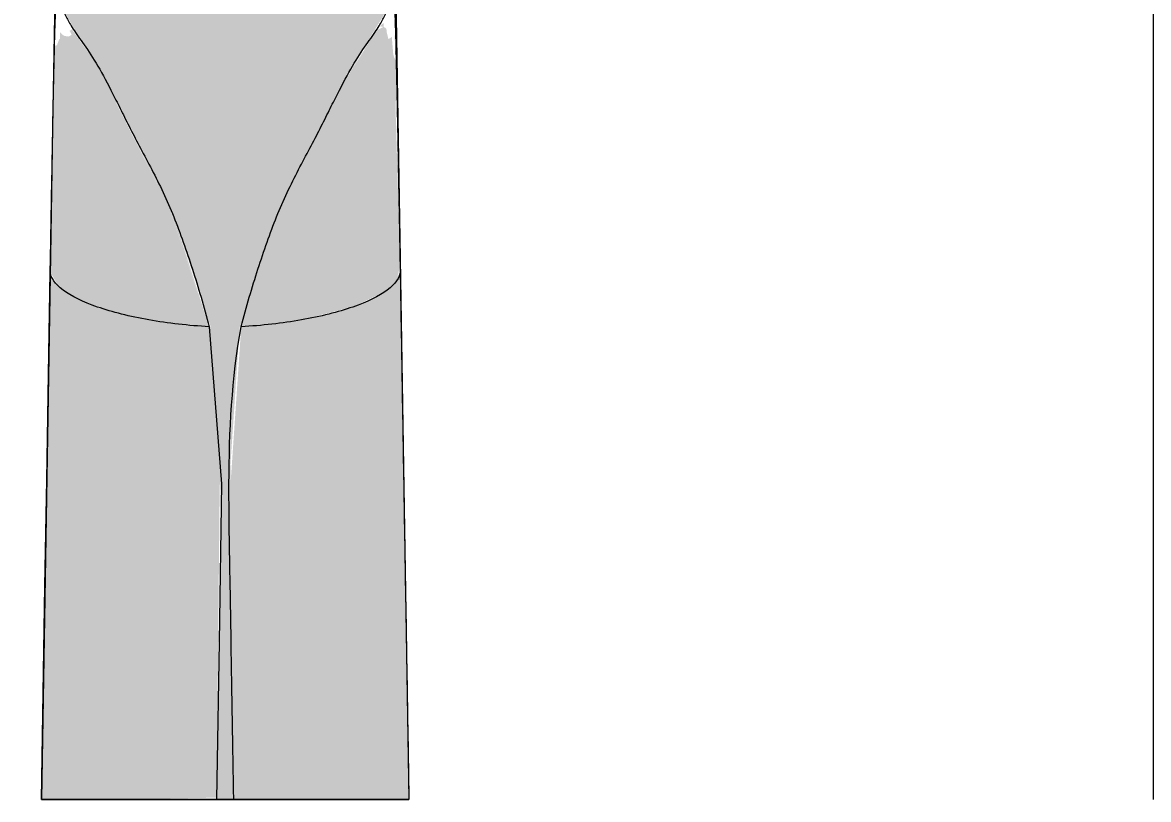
# Model space of a CAD drawing. Header units: millimetres. Extents: x 88919 to 135993, y -1987 to 12871.
# Drawn here: x 133327.5 to 133468.1, y 8800 to 8896.9 of the extents above; entities that cross this region are included whole.
import ezdxf

# ---------------------------------------------------------------- set-up
doc = ezdxf.new("R2010")
doc.units = ezdxf.units.MM
for name, color, linetype, lineweight in [('0-1', 7, 'Continuous', 9), ('A-ANNO-DIMS', 7, 'Continuous', 9), ('A-ANNO-DIMS-25', 7, 'Continuous', 9), ('A-WALL-PATT', 7, 'Continuous', 9), ('P-SANR-FIXT', 7, 'Continuous', 9)]:
    doc.layers.add(name, color=color, linetype=linetype, lineweight=lineweight)
doc.layers.add('0-2', color=7, linetype='Continuous', lineweight=9, transparency=0.7)
doc.styles.add('ISOCPEUR_3', font='isocpeur.ttf', dxfattribs={"width": 0.9, "height": 50})
doc.dimstyles.new('ISO-2_0_0_9К_Средний_округл2', dxfattribs={"dimscale": 304.8, "dimtxt": 49.799059, "dimasz": 0.123031, "dimexe": 0.098425, "dimexo": 0, "dimgap": 0, "dimtad": 1, "dimdec": 0, "dimrnd": 10, "dimzin": 0, "dimdsep": 46, "dimtxsty": 'ISOCPEUR_3', "dimblk1": 'OBLIQUE', "dimblk2": 'OBLIQUE', "dimsah": 1, "dimcen": 0.09, "dimdle": 0.098425, "dimazin": 0, "dimtfac": 1, "dimtdec": 4, "dimtix": 1, "dimtmove": 0, "dimatfit": 3, "dimfxl": 1, "dimtvp": 1, "dimtolj": 1, "dimtzin": 0, "dimarcsym": 2})

# ---------------------------------------------------------------- blocks, each defined once
blk = doc.blocks.new('смеситель для раковины - Default-30615600-Развертка 3_27-4')
at = {"layer": '0-2'}
h = blk.add_hatch(color=256, dxfattribs=at)
h.paths.add_polyline_path([(7392.06, 8855.27), (7390.82, 8914.01), (7390.77, 8913.57), (7391.81, 8869.34), (7392.06, 8855.66)])
h.paths.add_polyline_path([(7390.76, 8914.11), (7390.81, 8914.25), (7390.75, 8914.25)])
for points in [[(7372.04, 8858.99), (7377.16, 8874.14), (7385.95, 8891.55), (7390.09, 8898.29), (7390, 8898.38), (7350.01, 8898.23), (7352.37, 8894.19), (7355.16, 8889.57), (7363.62, 8872.72), (7368.24, 8858.99), (7371.85, 8858.99)], [(7368.03, 8858.99), (7363.01, 8873.94), (7353.89, 8891.91), (7350.9, 8896.1), (7350.63, 8895.9), (7350.88, 8895.43), (7350.52, 8895.2), (7350.01, 8895.27), (7349.74, 8895.41), (7349.42, 8895.75), (7349.42, 8894.88), (7349.33, 8894.89), (7349.03, 8894.1), (7348.74, 8894.06), (7348.67, 8890.87), (7348.24, 8865.74), (7349.1, 8864.26), (7350.66, 8863.06), (7352.76, 8862.01), (7355.7, 8860.99), (7360.52, 8859.84), (7367.33, 8859.05)], [(7381.6, 8800), (7392.97, 8800), (7391.83, 8865.74), (7391.15, 8864.43), (7389.33, 8863.01), (7387.34, 8862.02), (7383.67, 8860.78), (7379.56, 8859.84), (7372.04, 8858.99), (7370.54, 8836.91), (7371.11, 8800), (7381.09, 8800)], [(7356.73, 8800), (7368.97, 8800.23), (7369.38, 8841.75), (7368.03, 8858.99), (7360.52, 8859.84), (7354.12, 8861.45), (7350.58, 8863.1), (7349.1, 8864.26), (7348.64, 8864.7), (7348.2, 8865.52), (7347.15, 8800), (7356.08, 8800)], [(7369.1, 8800), (7371.11, 8800), (7370.7, 8841.84), (7371.85, 8858.99), (7368.04, 8858.99), (7369.53, 8836.91), (7369.05, 8800)], [(7368.97, 8800), (7368.97, 8800), (7368.97, 8800)]]:
    blk.add_hatch(color=256, dxfattribs=at).paths.add_polyline_path(points)
h = blk.add_hatch(color=256, dxfattribs=at)
h.paths.add_polyline_path([(7391.24, 8893.08), (7391.1, 8892.11), (7391.22, 8892.95)])
h.paths.add_polyline_path([(7372.04, 8858.99), (7379.56, 8859.84), (7386.05, 8861.49), (7389.67, 8863.21), (7391.15, 8864.43), (7391.43, 8864.7), (7391.86, 8866.56), (7391.3, 8886.46), (7391.35, 8887.37), (7391.38, 8892.11), (7391.08, 8892.73), (7391, 8893.15), (7390.88, 8894.62), (7390.88, 8895.15), (7390.4, 8894.88), (7390.33, 8895.24), (7390.19, 8895.77), (7390.17, 8896.13), (7390, 8896.31), (7389.8, 8896.39), (7388.88, 8895.95), (7384.71, 8889.17), (7376.46, 8872.72), (7372.14, 8859.31)])
h.paths.add_polyline_path([(7389.8, 8896.39), (7389.8, 8896.87), (7389.31, 8896.5)])
h = blk.add_hatch(color=256, dxfattribs=at)
h.paths.add_polyline_path([(7368.04, 8858.99), (7363.02, 8873.94), (7363.95, 8871.67), (7368.04, 8858.99)])
h.paths.add_polyline_path([(7358.2, 8883.7), (7353.09, 8893.12), (7355.16, 8889.56), (7357.69, 8884.68)])
h = blk.add_hatch(color=256, dxfattribs=at)
h.paths.add_polyline_path([(7374.59, 8866.9), (7377.16, 8874.14), (7376.11, 8871.64), (7374.88, 8867.82)])
h.paths.add_polyline_path([(7382.21, 8884.33), (7387.21, 8893.44), (7384.71, 8889.17), (7382.79, 8885.46)])
at = {"layer": '0-1'}
for p, q in [((7348.93, 8910.55), (7348.49, 8883.84)), ((7391.15, 8910.55), (7391.57, 8885)), ((7391.57, 8885), (7391.86, 8867.51)), ((7348.49, 8883.84), (7348.22, 8867.82)), ((7348.22, 8867.82), (7347.1, 8800)), ((7391.86, 8867.51), (7392.97, 8800))]:
    blk.add_line(p, q, dxfattribs=at)
at = {"layer": 'P-SANR-FIXT'}
for p, q in [((7347.1, 8800), (7347.1, 8800)), ((7371.11, 8800), (7368.97, 8800)), ((7392.97, 8800), (7392.97, 8800))]:
    blk.add_line(p, q, dxfattribs=at)
at = {"layer": 'P-SANR-FIXT', "flags": 128}
for points in [[(7347.1, 8800), (7347.32, 8813.3), (7347.54, 8826.6), (7347.76, 8839.9), (7347.98, 8853.09), (7348.2, 8865.85)], [(7368.04, 8858.99), (7369.57, 8839.37), (7369.29, 8819.68), (7368.97, 8800)], [(7368.97, 8800), (7362.18, 8800), (7356.08, 8800), (7351.27, 8800), (7348.18, 8800), (7347.1, 8800)]]:
    blk.add_lwpolyline(points, dxfattribs=at)
at = {"layer": 'P-SANR-FIXT'}
for points, knots in [([(7348.57, 8886.4), (7348.57, 8886.53), (7348.59, 8887.1), (7348.6, 8888.02), (7348.63, 8889.1), (7348.64, 8889.95), (7348.66, 8890.63), (7348.67, 8891.14), (7348.68, 8891.66), (7348.7, 8892.36), (7348.72, 8893.21), (7348.74, 8894.2), (7348.76, 8895.1), (7348.79, 8895.93), (7348.81, 8896.71), (7348.84, 8897.41), (7348.86, 8898), (7348.88, 8898.49), (7348.91, 8899.02), (7348.92, 8899.28), (7348.93, 8899.4)], [0.4178181, 0.4178181, 0.4178181, 0.4178181, 0.4285714, 0.4642857, 0.5, 0.5357143, 0.5535714, 0.5714286, 0.5892857, 0.6071429, 0.6428571, 0.6785714, 0.7142857, 0.75, 0.7857143, 0.8214286, 0.8571429, 0.8928571, 0.9285714, 1, 1, 1, 1]), ([(7391.14, 8899.4), (7391.15, 8899.25), (7391.16, 8899.01), (7391.18, 8898.65), (7391.19, 8898.35), (7391.21, 8898.07), (7391.22, 8897.8), (7391.24, 8897.51), (7391.25, 8897.22), (7391.26, 8896.95), (7391.26, 8896.65), (7391.28, 8896.23), (7391.29, 8895.65), (7391.32, 8894.8), (7391.34, 8893.73), (7391.37, 8892.43), (7391.41, 8890.96), (7391.44, 8889.28), (7391.47, 8888.04), (7391.48, 8887.37)], [0, 0, 0, 0, 0.0833333, 0.125, 0.1666667, 0.2083333, 0.25, 0.2916667, 0.3125, 0.3333333, 0.3541667, 0.375, 0.4166667, 0.4583333, 0.5, 0.5416667, 0.5833333, 0.625, 0.6666667, 0.6666667, 0.6666667, 0.6666667]), ([(7349.93, 8898.38), (7349.96, 8898.16), (7350.2, 8897.58), (7350.98, 8896.22), (7352.37, 8894.27), (7354.14, 8891.65), (7355.67, 8888.75), (7357.05, 8885.99), (7358.17, 8883.74), (7359.45, 8881.29), (7360.88, 8878.63), (7362.32, 8875.77), (7363.64, 8872.75), (7364.82, 8869.57), (7366.34, 8865.1), (7367.38, 8861.5), (7368.03, 8858.99)], [0, 0, 0, 0, 0.1, 0.2, 0.3, 0.4, 0.5, 0.55, 0.6, 0.65, 0.7, 0.75, 0.8, 0.85, 0.9, 1, 1, 1, 1]), ([(7372.04, 8858.99), (7372.69, 8861.5), (7373.74, 8865.1), (7375.26, 8869.57), (7376.44, 8872.75), (7377.76, 8875.77), (7379.2, 8878.63), (7380.62, 8881.29), (7381.91, 8883.74), (7383.02, 8885.99), (7384.41, 8888.75), (7385.94, 8891.65), (7387.7, 8894.27), (7389.09, 8896.22), (7389.88, 8897.58), (7390.11, 8898.16), (7390.14, 8898.38)], [0, 0, 0, 0, 0.1, 0.15, 0.2, 0.25, 0.3, 0.35, 0.4, 0.45, 0.5, 0.6, 0.7, 0.8, 0.9, 1, 1, 1, 1]), ([(7348.53, 8884.01), (7348.53, 8884.51), (7348.55, 8885.32), (7348.57, 8886.09), (7348.57, 8886.4)], [0.35714286, 0.35714286, 0.35714286, 0.35714286, 0.39285714, 0.41781813, 0.41781813, 0.41781813, 0.41781813]), ([(7391.51, 8886.01), (7391.53, 8885.06), (7391.58, 8882.53), (7391.63, 8879.68), (7391.66, 8877.87)], [0.6942837, 0.6942837, 0.6942837, 0.6942837, 0.75, 0.8333333, 0.8333333, 0.8333333, 0.8333333]), ([(7348.2, 8865.85), (7348.25, 8868.65), (7348.34, 8873.95), (7348.45, 8879.9), (7348.51, 8883.02), (7348.53, 8884.01)], [0, 0, 0, 0, 0.1428571, 0.2857143, 0.3571429, 0.3571429, 0.3571429, 0.3571429]), ([(7368.04, 8858.99), (7366.75, 8859.06), (7364.18, 8859.27), (7360.47, 8859.81), (7357.05, 8860.54), (7353.02, 8861.72), (7349.37, 8863.53), (7348.24, 8865.09), (7348.2, 8865.85)], [0, 0, 0, 0, 0.125, 0.25, 0.375, 0.5, 0.75, 1, 1, 1, 1]), ([(7391.88, 8865.85), (7391.8, 8864.34), (7388.51, 8861.91), (7380.84, 8859.99), (7375.89, 8859.27), (7373.33, 8859.06), (7372.04, 8858.99)], [0, 0, 0, 0, 0.5, 0.75, 0.875, 1, 1, 1, 1]), ([(7391.88, 8865.85), (7391.94, 8862.31), (7392.03, 8856.96), (7392.15, 8849.76), (7392.24, 8844.32), (7392.33, 8838.82), (7392.42, 8833.28), (7392.51, 8827.71), (7392.61, 8822.16), (7392.7, 8816.62), (7392.82, 8809.23), (7392.91, 8803.69), (7392.97, 8800)], [0, 0, 0, 0, 0.166667, 0.25, 0.333333, 0.416667, 0.5, 0.583333, 0.666667, 0.75, 0.833333, 1, 1, 1, 1]), ([(7371.11, 8800), (7371, 8806.56), (7370.84, 8816.4), (7370.62, 8829.53), (7370.38, 8842.65), (7370.85, 8852.52), (7372.04, 8858.99)], [-1, -1, -1, -1, -0.666667, -0.5, -0.333333, 0, 0, 0, 0]), ([(7347.1, 8800), (7347.12, 8800), (7347.77, 8800), (7350.04, 8800), (7352.31, 8800), (7355.15, 8800), (7358.43, 8800), (7362.1, 8800), (7365.53, 8800), (7368.49, 8800), (7371.91, 8800), (7376, 8800), (7380.04, 8800), (7382.85, 8800), (7384.87, 8800), (7386.72, 8800), (7388.84, 8800), (7391.93, 8800), (7392.95, 8800), (7392.97, 8800)], [0, 0, 0, 0, 0.111111, 0.166667, 0.222222, 0.277778, 0.333333, 0.388889, 0.444444, 0.479167, 0.513889, 0.583333, 0.652778, 0.6875, 0.722222, 0.756944, 0.791667, 0.861111, 1, 1, 1, 1]), ([(7347.1, 8800), (7347.12, 8800), (7347.77, 8800), (7350.04, 8800), (7352.31, 8800), (7355.15, 8800), (7358.43, 8800), (7362.1, 8800), (7365.53, 8800), (7368.49, 8800), (7371.91, 8800), (7376, 8800), (7380.04, 8800), (7382.85, 8800), (7384.87, 8800), (7386.72, 8800), (7388.84, 8800), (7391.93, 8800), (7392.95, 8800), (7392.97, 8800)], [0, 0, 0, 0, 0.111111, 0.166667, 0.222222, 0.277778, 0.333333, 0.388889, 0.444444, 0.479167, 0.513889, 0.583333, 0.652778, 0.6875, 0.722222, 0.756944, 0.791667, 0.861111, 1, 1, 1, 1]), ([(7358.5, 8800), (7359.65, 8800), (7362.1, 8800), (7365.53, 8800), (7367.81, 8800), (7368.8, 8800), (7368.95, 8800)], [0.3333333, 0.3333333, 0.3333333, 0.3333333, 0.3888889, 0.4444444, 0.4791667, 0.4852389, 0.4852389, 0.4852389, 0.4852389]), ([(7368.96, 8800), (7369.65, 8800), (7372.06, 8800), (7376, 8800), (7379.55, 8800), (7381.29, 8800), (7381.58, 8800)], [0.4852907, 0.4852907, 0.4852907, 0.4852907, 0.5138889, 0.5833333, 0.6527778, 0.6666667, 0.6666667, 0.6666667, 0.6666667]), ([(7381.61, 8800), (7382.03, 8800), (7383.13, 8800), (7384.87, 8800), (7386.72, 8800), (7388.84, 8800), (7390.52, 8800), (7391.4, 8800), (7391.62, 8800)], [0.6671979, 0.6671979, 0.6671979, 0.6671979, 0.6875, 0.7222222, 0.7569444, 0.7916667, 0.8611111, 0.8888889, 0.8888889, 0.8888889, 0.8888889])]:
    blk.add_open_spline(points, degree=3, knots=knots, dxfattribs=at)
for points in [[(7391.48, 8887.37), (7391.49, 8886.94), (7391.5, 8886.48), (7391.51, 8886.01)], [(7391.66, 8877.87), (7391.73, 8874.26), (7391.8, 8870.27), (7391.88, 8865.85)], [(7347.1, 8800), (7347.12, 8800), (7347.4, 8800), (7347.97, 8800)], [(7348.46, 8800), (7348.91, 8800), (7350.04, 8800), (7352.31, 8800), (7355.15, 8800), (7357.34, 8800), (7358.5, 8800)], [(7384.01, 8800), (7380.31, 8800), (7375.74, 8800), (7371.11, 8800)], [(7392.97, 8800), (7392.98, 8800), (7392.23, 8800), (7389.11, 8800), (7385.86, 8800), (7384.01, 8800)], [(7392.11, 8800), (7392.68, 8800), (7392.96, 8800), (7392.97, 8800)]]:
    blk.add_open_spline(points, degree=3, dxfattribs=at)
blk = doc.blocks.new('DIMBLOCK58-Развертка 3_27-4')
at = {"layer": 'A-ANNO-DIMS-25'}
for p, q in [((131832.79, 10200), (131832.79, 8156.96)), ((131832.79, 8186.96), (131832.79, 10200)), ((134062.79, 8400), (134062.79, 8156.96)), ((134062.79, 8186.96), (134062.79, 8400)), ((131802.79, 8186.96), (134062.79, 8186.96))]:
    blk.add_line(p, q, dxfattribs=at)
at = {"layer": 'A-ANNO-DIMS-25', "lineweight": 20}
for p, q in [((131832.79, 8186.96), (131851.54, 8205.71)), ((134062.79, 8186.96), (134081.54, 8205.71)), ((131832.79, 8186.96), (131814.04, 8168.21)), ((134062.79, 8186.96), (134044.04, 8168.21))]:
    blk.add_line(p, q, dxfattribs=at)
at = {"layer": 'A-ANNO-DIMS-25', "color": 0, "insert": (132884.58, 8252.28), "char_height": 50, "width": 151.6956, "attachment_point": 1, "line_spacing_factor": 1.149209, "style": 'ISOCPEUR_3'}
blk.add_mtext('2230', dxfattribs=at)
blk = doc.blocks.new('_Oblique')
at = {"color": 0, "linetype": 'ByBlock', "lineweight": -2}
blk.add_line((-0.5, -0.5), (0.5, 0.5), dxfattribs=at)

msp = doc.modelspace()

# ---------------------------------------------------------------- hatches: boundary and pattern name
at = {"layer": 'A-WALL-PATT'}
h = msp.add_hatch(dxfattribs=at)
h.set_pattern_fill('FP_28', color=256, style=0, pattern_type=2)
h.set_pattern_definition([(90, (134068.3, 8400), (-600, 4e-14), []), (180, (134068.3, 8400), (-7e-14, -600), [])])
h.paths.add_polyline_path([(133379.37, 8400), (133844.61, 8400), (133853.96, 8565.01), (133859.61, 8670), (134039.61, 8670), (134049.47, 8488.94), (134054.61, 8400), (134062.79, 8400), (134062.79, 10200), (131843.79, 10200), (131843.79, 8535), (132237.29, 8535), (132222.85, 8543.36), (132220.18, 8544.95), (132202.48, 8559.45), (132186.47, 8575.83), (132172.58, 8594.88), (132161.75, 8614.93), (132152.71, 8639.06), (132147.5, 8662.12), (132145.37, 8689.25), (132145.17, 9010.15), (132160.17, 9010.15), (132160.33, 8689.23), (132161.75, 8667.45), (132168.59, 8638.5), (132176.52, 8617.66), (132187.35, 8599.41), (132199.68, 8582.91), (132215.35, 8567.5), (132231.09, 8555.77), (132248.15, 8545.74), (132267.53, 8537.92), (132277.81, 8535), (132353.61, 8535.03), (132355.11, 8535.34), (132374.35, 8542.04), (132392.66, 8551.32), (132411.03, 8564.25), (132424.85, 8576.72), (132439.33, 8594.1), (132449.41, 8609.58), (132458.43, 8628.36), (132465.32, 8650.05), (132468.89, 8668.45), (132470.22, 8689.25), (132470.22, 9124), (132453.27, 9124), (132451.72, 9125.19), (132451.67, 9125.6), (132451.67, 9174.4), (132452.85, 9175.95), (132453.27, 9176), (132466.04, 9176.15), (132465.87, 9185.75), (132466.17, 9189.75), (132465.67, 9189.75), (132465.67, 9395.75), (132489.67, 9395.75), (132489.47, 9189.75), (132489.17, 9189.75), (132489.17, 9188.75), (132489.47, 9185.75), (132489.47, 9176), (132502.48, 9175.95), (132503.2, 9175.53), (132503.67, 9174.4), (132503.61, 9125.19), (132502.87, 9124.21), (132502.07, 9124), (132485.22, 9124), (132484.96, 8685.25), (132483.77, 8666.54), (132479.44, 8644.23), (132472.13, 8622.3), (132462.5, 8602.27), (132449.51, 8582.56), (132435.56, 8566.24), (132418.88, 8551.24), (132398.6, 8537.66), (132393.34, 8535), (132743.67, 8535), (132743.67, 8400), (133376.49, 8400)])
h.paths.add_polyline_path([(133331.9, 8893.66), (133332.08, 8893.94), (133332.21, 8894.88), (133332.48, 8894.99), (133332.63, 8895.29), (133332.63, 8895.72), (133333.33, 8895.21), (133333.67, 8895.48), (133333.33, 8896.05), (133333.87, 8896.12), (133332.75, 8898.93), (133332.84, 8907.13), (133332.6, 8907.13), (133332.39, 8906.23), (133332.22, 8906.33), (133332.07, 8910.54), (133331.8, 8901.16), (133331.73, 8894.58), (133331.89, 8893.7)])
h.paths.add_polyline_path([(133368.39, 8446), (133323.39, 8446), (133323.39, 8523.95), (133318.75, 8530), (133314.75, 8539.65), (133313.39, 8550), (133314.75, 8560.35), (133318.75, 8570), (133323.39, 8576.05), (133323.39, 8635), (133032.83, 8635), (133032.83, 8800), (133329.89, 8800), (133331.67, 8890.7), (133331.68, 8891.14), (133331.65, 8902.74), (133332.26, 8922.01), (133332.98, 8943.03), (133332.7, 8942.1), (133332.82, 8944.83), (133333.03, 8945.02), (133333.03, 8945.54), (133372.62, 8945.27), (133373.07, 8930.78), (133374.4, 8882.37), (133375.96, 8800), (133672.83, 8800), (133672.83, 8635), (133383.39, 8635), (133383.39, 8576.05), (133388.03, 8570), (133392.03, 8560.35), (133393.39, 8550), (133392.03, 8539.65), (133388.03, 8530), (133383.39, 8523.95), (133383.39, 8446), (133374.6, 8446)])
h.paths.add_polyline_path([(133373.54, 8883.58), (133374.27, 8887.37), (133374.01, 8886.21), (133373.74, 8884.71)])
h.paths.add_polyline_path([(133373.72, 8892.45), (133374.13, 8893.69), (133373.51, 8909.28), (133373.03, 8908.4), (133372.74, 8904.79), (133372.67, 8904.49), (133372.79, 8898.1), (133372.1, 8896.59), (133372.79, 8896.82), (133372.84, 8896.29), (133372.88, 8895.98), (133373.18, 8895.96), (133373.37, 8896.13), (133373.4, 8895.15), (133373.59, 8894.87), (133373.83, 8894.87), (133373.74, 8892.59)])
h.paths.add_polyline_path([(133371.78, 8896.12), (133372.04, 8896.51), (133371.92, 8896.39), (133371.83, 8896.22)])
h.paths.add_polyline_path([(133332.08, 8912.51), (133332.57, 8913.03), (133332.1, 8913.87), (133332.08, 8912.9)])
h.paths.add_polyline_path([(133373.57, 8912.51), (133373.28, 8913.27), (133373.28, 8912.93), (133373.51, 8912.58)])
h.paths.add_polyline_path([(133373.22, 8913.9), (133373.54, 8914.25), (133373.31, 8914.18), (133373.22, 8913.97)])
h.paths.add_polyline_path([(133332.53, 8914.56), (133332.36, 8914.74), (133332.43, 8914.59)])
h.paths.add_polyline_path([(133332.57, 8914.85), (133332.43, 8915.15), (133332.12, 8915.22), (133332.14, 8914.93), (133332.43, 8914.88)])
h.paths.add_polyline_path([(133332.37, 8939.72), (133332.47, 8943.73), (133332.4, 8940.5)])
h.paths.add_polyline_path([(132302.28, 8952.19), (132290.75, 8952.25), (132290.7, 8952.25), (132290.7, 9015), (132267.67, 9015), (132267.67, 9024), (132187.67, 9024), (132187.67, 9015), (132164.17, 9015), (132164.17, 9010.65), (132156.05, 9010.44), (132156.05, 9010.27), (132149.48, 9010.42), (132149.43, 9010.65), (132141.17, 9010.65), (132141.17, 9015), (132117.67, 9015), (132117.41, 9024), (132116.67, 9024), (132116.8, 9076), (132117.67, 9076), (132117.67, 9085), (132144.67, 9085), (132144.67, 9091.5), (132145.17, 9092), (132160.17, 9092), (132160.67, 9091.5), (132160.67, 9085), (132187.67, 9085), (132187.67, 9076), (132267.67, 9076), (132267.67, 9085), (132337.67, 9084.85), (132337.93, 9076), (132338.67, 9076), (132338.59, 9023.97), (132337.67, 9023.97), (132337.67, 9015), (132334.62, 9015), (132334.63, 8952.25), (132334.46, 8952.19), (132323.05, 8952.19)])
h.paths.add_polyline_path([(132302.28, 8968.48), (132323.95, 8968.64), (132324.69, 8969.17), (132325.11, 8969.98), (132325.16, 8970.43), (132324.95, 8991.49), (132324.36, 8992.18), (132323.51, 8992.53), (132323.05, 8992.53), (132323.05, 8992.07), (132302.28, 8992.07), (132302.28, 8992.56), (132301.23, 8992.32), (132300.63, 8991.87), (132300.22, 8991.06), (132300.16, 8990.61), (132300.38, 8969.55), (132301.23, 8968.72), (132301.82, 8968.51)])
h.paths.add_polyline_path([(133567.83, 8972.45), (133567.83, 9103.38), (133579.7, 9103.38), (133579.7, 9116.7), (133580.2, 9117.2), (133586.75, 9117.49), (133587.04, 9118.19), (133587.01, 9127.85), (133585.66, 9127.85), (133585.16, 9128.35), (133585.16, 9150.64), (133585.66, 9151.14), (133590.48, 9151.65), (133595.33, 9151.82), (133603.61, 9151.29), (133604.99, 9151.14), (133605.49, 9150.64), (133605.49, 9128.35), (133604.99, 9127.85), (133603.61, 9127.85), (133603.9, 9117.49), (133604.6, 9117.2), (133610.45, 9117.2), (133610.95, 9116.7), (133610.95, 9103.38), (133622.83, 9103.38), (133622.83, 8972.45), (133579.7, 8972.45)])
h.paths.add_polyline_path([(132153.42, 9010.42), (132153.42, 9010.65), (132153.23, 9010.44)])

# ---------------------------------------------------------------- block references
at = {"layer": 'P-SANR-FIXT'}
msp.add_blockref('смеситель для раковины - Default-30615600-Развертка 3_27-4', (125982.79, 0), dxfattribs=at)

# ---------------------------------------------------------------- dimensions: what is measured, and where the dimension line sits
at = {"layer": 'A-ANNO-DIMS'}
dim = msp.add_linear_dim(base=(134062.79, 8186.96), p1=(131832.79, 10200), p2=(134062.79, 8400), dimstyle='ISO-2_0_0_9К_Средний_округл2', override={"dimpost": '<>', "dimfxl": 2865.815765}, dxfattribs=at)
dim.commit()
dim.dimension.update_dxf_attribs({"geometry": 'DIMBLOCK58-Развертка 3_27-4', "text_midpoint": (132947.79, 8211.96)})

doc.saveas('drawing.dxf')
